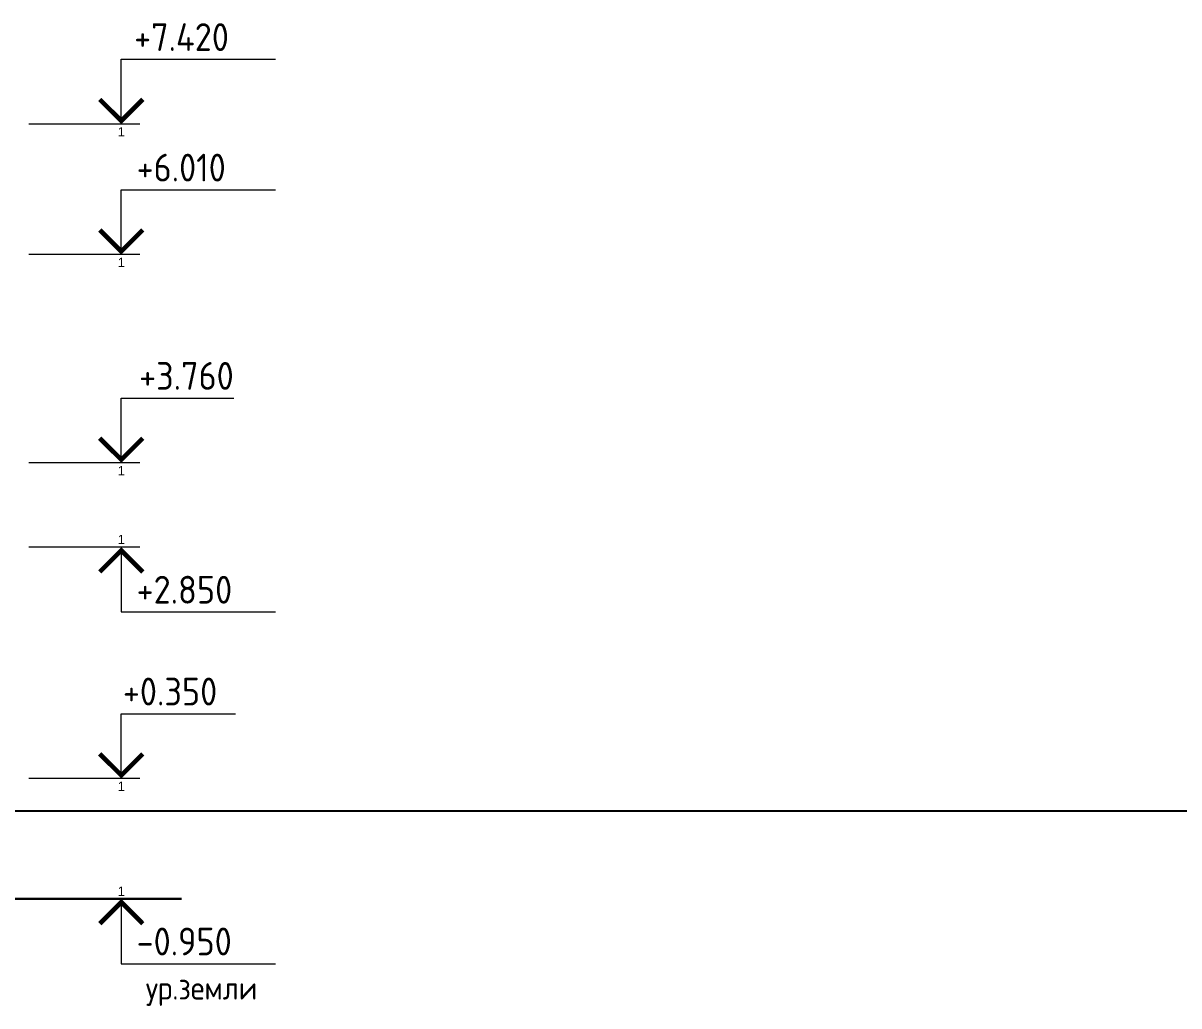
# Model space of a CAD drawing. Header units: millimetres. Extents: x 854812 to 1164625, y 589925 to 823301.
# Drawn here: x 1028074 to 1040567, y 808261 to 818877 of the extents above; entities that cross this region are included whole.
import ezdxf
from ezdxf.enums import TextEntityAlignment as Align

# ---------------------------------------------------------------- set-up
doc = ezdxf.new("R2010")
doc.units = ezdxf.units.MM
doc.layers.get('Defpoints').update_dxf_attribs({"color": 40})
doc.layers.add('АР_Текст_отметки высот', color=95, linetype='Continuous', lineweight=9)
doc.layers.add('стены', color=172, linetype='Continuous', lineweight=30)
doc.styles.add('GOST 2.304', font='isocpeur.ttf', dxfattribs={"width": 0.9})
doc.styles.get("Standard").update_dxf_attribs({"font": 'arial.ttf'})

# ---------------------------------------------------------------- blocks, each defined once
blk = doc.blocks.new('*U353')
at = {"color": 7, "linetype": 'Continuous', "lineweight": 15}
for p, q in [((-12, 0), (-10, 0)), ((-10, 0), (-10, -7)), ((-10, 0), (0, 0)), ((-10, -7), (-26.68, -7))]:
    blk.add_line(p, q, dxfattribs=at)
at = {"color": 7, "linetype": 'Continuous', "lineweight": 15, "const_width": 0.5}
blk.add_lwpolyline([(-7.67, -2.68), (-10, -0.35), (-12.32, -2.68)], dxfattribs=at)
at = {"color": 7, "linetype": 'Continuous', "lineweight": 15, "style": 'GOST 2.304', "width": 0.9, "flags": 8}
blk.add_attdef('+OTM', text='', height=3, rotation=360, dxfattribs=at).set_placement((-20.16, -7), align=Align.BOTTOM_LEFT)
at = {"color": 7, "linetype": 'Continuous', "lineweight": 15, "flags": 8}
blk.add_attdef('YRZ', text='', height=3, rotation=360, dxfattribs=at).set_placement((-21.03, -11.62), align=Align.BOTTOM_LEFT)
at = {"layer": 'Defpoints', "color": 5, "linetype": 'Continuous', "flags": 8}
blk.add_attdef('M', text='', height=1, rotation=360, dxfattribs=at).set_placement((-9.9, 1.33), align=Align.TOP_CENTER)
blk = doc.blocks.new('*U446')
at = {"color": 7, "linetype": 'Continuous', "lineweight": 15}
for p, q in [((-12, 0), (-10, 0)), ((-10, 0), (-10, -7)), ((-10, 0), (0, 0)), ((-10, -7), (-26.68, -7))]:
    blk.add_line(p, q, dxfattribs=at)
at = {"color": 7, "linetype": 'Continuous', "lineweight": 15, "const_width": 0.5}
blk.add_lwpolyline([(-7.67, -2.68), (-10, -0.35), (-12.32, -2.68)], dxfattribs=at)
at = {"color": 7, "linetype": 'Continuous', "lineweight": 15, "style": 'GOST 2.304', "width": 0.9, "flags": 8}
blk.add_attdef('+OTM', text='', height=3, rotation=360, dxfattribs=at).set_placement((-20.16, -7), align=Align.BOTTOM_LEFT)
at = {"layer": 'Defpoints', "color": 5, "linetype": 'Continuous', "flags": 8}
blk.add_attdef('M', text='', height=1, rotation=360, dxfattribs=at).set_placement((-9.9, 1.33), align=Align.TOP_CENTER)
blk = doc.blocks.new('*U354')
at = {"color": 7, "linetype": 'Continuous', "lineweight": 15}
for p, q in [((-10, 7), (-26.68, 7)), ((-10, 0), (-10, 7)), ((-12, 0), (-10, 0)), ((-10, 0), (0, 0))]:
    blk.add_line(p, q, dxfattribs=at)
at = {"color": 7, "linetype": 'Continuous', "lineweight": 15, "const_width": 0.5}
blk.add_lwpolyline([(-7.67, 2.67), (-10, 0.35), (-12.32, 2.67)], dxfattribs=at)
at = {"color": 7, "linetype": 'Continuous', "lineweight": 15, "style": 'GOST 2.304', "width": 0.9, "flags": 8}
blk.add_attdef('+OTM', text='', height=3, rotation=360, dxfattribs=at).set_placement((-20.16, 7), align=Align.BOTTOM_LEFT)
at = {"layer": 'Defpoints', "color": 5, "linetype": 'Continuous', "flags": 8}
blk.add_attdef('M', text='', height=1, dxfattribs=at).set_placement((-9.9, -0.33), align=Align.TOP_CENTER)
blk = doc.blocks.new('*U361')
at = {"color": 7, "linetype": 'Continuous', "lineweight": 15}
for p, q in [((10, 0), (10, 7)), ((10, 7), (22.34, 7)), ((10, 0), (0, 0)), ((12, 0), (10, 0))]:
    blk.add_line(p, q, dxfattribs=at)
at = {"color": 7, "linetype": 'Continuous', "lineweight": 15, "const_width": 0.5}
blk.add_lwpolyline([(7.67, 2.67), (10, 0.35), (12.32, 2.67)], dxfattribs=at)
at = {"color": 7, "linetype": 'Continuous', "lineweight": 15, "style": 'GOST 2.304', "width": 0.9, "flags": 8}
blk.add_attdef('+OTM', text='', height=3, dxfattribs=at).set_placement((11.65, 7), align=Align.BOTTOM_LEFT)
at = {"layer": 'Defpoints', "color": 5, "linetype": 'Continuous', "flags": 8}
blk.add_attdef('M', text='', height=1, rotation=360, dxfattribs=at).set_placement((10, -0.33), align=Align.TOP_CENTER)
blk = doc.blocks.new('*U424')
at = {"color": 7, "linetype": 'Continuous', "lineweight": 15}
for p, q in [((10, 0), (10, 7)), ((10, 7), (22.17, 7)), ((10, 0), (0, 0)), ((12, 0), (10, 0))]:
    blk.add_line(p, q, dxfattribs=at)
at = {"color": 7, "linetype": 'Continuous', "lineweight": 15, "const_width": 0.5}
blk.add_lwpolyline([(7.67, 2.67), (10, 0.35), (12.32, 2.67)], dxfattribs=at)
at = {"color": 7, "linetype": 'Continuous', "lineweight": 15, "style": 'GOST 2.304', "width": 0.9, "flags": 8}
blk.add_attdef('+OTM', text='', height=3, dxfattribs=at).set_placement((11.65, 7), align=Align.BOTTOM_LEFT)
at = {"layer": 'Defpoints', "color": 5, "linetype": 'Continuous', "flags": 8}
blk.add_attdef('M', text='', height=1, rotation=360, dxfattribs=at).set_placement((10, -0.33), align=Align.TOP_CENTER)

msp = doc.modelspace()

# ---------------------------------------------------------------- linework, layer by layer
at = {"layer": 'Defpoints', "ltscale": 0.1}
msp.add_line((901206.4, 810366.5, 0), (1117696.6, 810366.5, 0), dxfattribs=at)
at = {"layer": 'стены', "color": 7, "ltscale": 0.1}
msp.add_line((1029787.5, 809416.5, 0), (1008518.2, 809416.5, 0), dxfattribs=at)

# ---------------------------------------------------------------- block references
at = {"layer": 'АР_Текст_отметки высот', "color": 7}
ref = msp.add_blockref('*U354', (1028135.8, 817786.5), dxfattribs=dict(at, xscale=-100, yscale=100, zscale=100))
ref.add_attrib('+OTM', '+7.420', dxfattribs={"layer": '0', "color": 7, "linetype": 'Continuous', "lineweight": 15, "height": 300, "style": 'GOST 2.304', "width": 0.9, "flags": 8}).set_placement((1029274.1, 818486.5), align=Align.BOTTOM_LEFT)
ref.add_attrib('M', '1', dxfattribs={"layer": 'Defpoints', "color": 5, "linetype": 'Continuous', "height": 100, "flags": 8}).set_placement((1029135.8, 817753.1), align=Align.TOP_CENTER)
ref = msp.add_blockref('*U354', (1028135.8, 816376.5, 0), dxfattribs=dict(at, xscale=-100, yscale=100, zscale=100))
ref.add_attrib('+OTM', '+6.010', dxfattribs={"layer": '0', "color": 7, "linetype": 'Continuous', "lineweight": 15, "height": 300, "style": 'GOST 2.304', "width": 0.9, "flags": 8}).set_placement((1029301.1, 817076.5, 0), align=Align.BOTTOM_LEFT)
ref.add_attrib('M', '1', dxfattribs={"layer": 'Defpoints', "color": 5, "linetype": 'Continuous', "height": 100, "flags": 8}).set_placement((1029135.8, 816343.1, 0), align=Align.TOP_CENTER)
ref = msp.add_blockref('*U424', (1028135.8, 814126.5, 0), dxfattribs=dict(at, xscale=100, yscale=100, zscale=100))
ref.add_attrib('+OTM', '+3.760', dxfattribs={"layer": '0', "color": 7, "linetype": 'Continuous', "lineweight": 15, "height": 300, "rotation": 360, "style": 'GOST 2.304', "width": 0.9, "flags": 8}).set_placement((1029328.1, 814826.5, 0), align=Align.BOTTOM_LEFT)
ref.add_attrib('M', '1', dxfattribs={"layer": 'Defpoints', "color": 5, "linetype": 'Continuous', "height": 100, "rotation": 360, "flags": 8}).set_placement((1029135.8, 814093.1, 0), align=Align.TOP_CENTER)
ref = msp.add_blockref('*U446', (1028135.8, 813216.5, 0), dxfattribs=dict(at, xscale=-100, yscale=100, zscale=100))
ref.add_attrib('+OTM', '+2.850', dxfattribs={"layer": '0', "color": 7, "linetype": 'Continuous', "lineweight": 15, "height": 300, "style": 'GOST 2.304', "width": 0.9, "flags": 8}).set_placement((1029301.1, 812516.5, 0), align=Align.BOTTOM_LEFT)
ref.add_attrib('M', '1', dxfattribs={"layer": 'Defpoints', "color": 5, "linetype": 'Continuous', "height": 100, "flags": 8}).set_placement((1029135.8, 813349.4, 0), align=Align.TOP_CENTER)
ref = msp.add_blockref('*U361', (1028135.8, 810716.5, 0), dxfattribs=dict(at, xscale=100, yscale=100, zscale=100))
ref.add_attrib('+OTM', '+0.350', dxfattribs={"layer": '0', "color": 7, "linetype": 'Continuous', "lineweight": 15, "height": 300, "rotation": 360, "style": 'GOST 2.304', "width": 0.9, "flags": 8}).set_placement((1029152.6, 811416.5, 0), align=Align.BOTTOM_LEFT)
ref.add_attrib('M', '1', dxfattribs={"layer": 'Defpoints', "color": 5, "linetype": 'Continuous', "height": 100, "rotation": 360, "flags": 8}).set_placement((1029135.8, 810683.1, 0), align=Align.TOP_CENTER)
ref = msp.add_blockref('*U353', (1028135.8, 809416.5, 0), dxfattribs=dict(at, xscale=-100, yscale=100, zscale=100))
ref.add_attrib('+OTM', '-0.950', dxfattribs={"layer": '0', "color": 7, "linetype": 'Continuous', "lineweight": 15, "height": 300, "style": 'GOST 2.304', "width": 0.9, "flags": 8}).set_placement((1029301.1, 808716.5, 0), align=Align.BOTTOM_LEFT)
ref.add_attrib('YRZ', 'ур.земли', dxfattribs={"layer": '0', "color": 7, "linetype": 'Continuous', "lineweight": 15, "height": 250, "style": 'GOST 2.304', "width": 0.9, "flags": 8}).set_placement((1029401.1, 808254, 0), align=Align.BOTTOM_LEFT)
ref.add_attrib('M', '1', dxfattribs={"layer": 'Defpoints', "color": 5, "linetype": 'Continuous', "height": 100, "flags": 8}).set_placement((1029135.8, 809549.4, 0), align=Align.TOP_CENTER)

doc.saveas('drawing.dxf')
